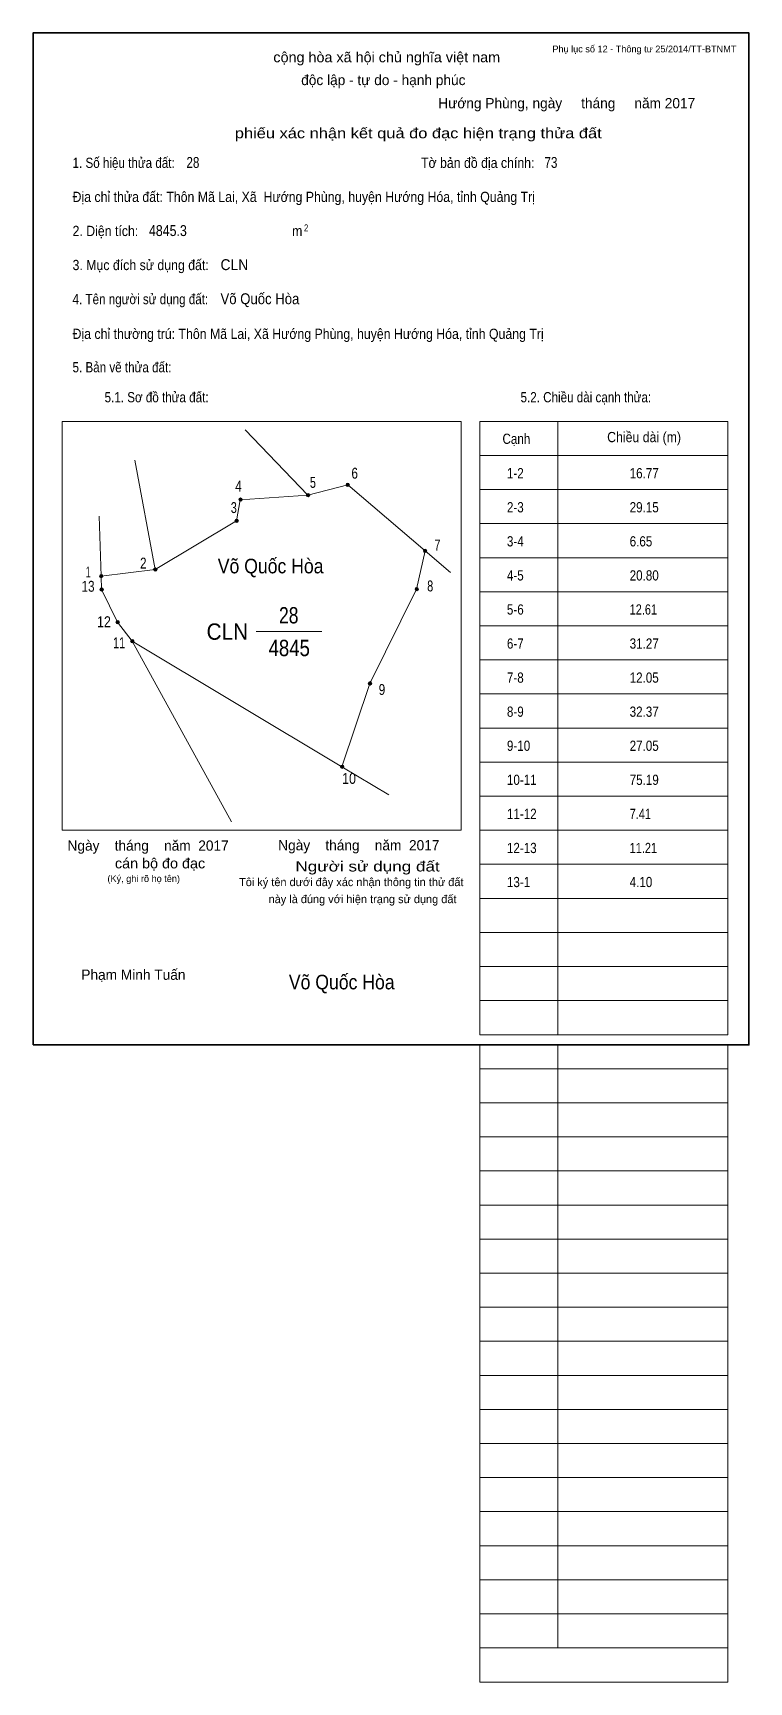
# Model space of a CAD drawing. Header units: centimetres. Extents: x 0 to 21, y -18.7 to 29.7.
import ezdxf
from ezdxf.enums import TextEntityAlignment as Align

# ---------------------------------------------------------------- set-up
doc = ezdxf.new("R2010")
doc.units = ezdxf.units.CM
doc.header["$LTSCALE"] = 0.12
for name, color, linetype in [('2', 7, 'Continuous'), ('30', 7, 'Continuous'), ('34', 7, 'Continuous')]:
    doc.layers.add(name, color=color, linetype=linetype)
for name, color, linetype, lineweight in [('32', 7, 'Continuous', 13), ('33', 7, 'Continuous', 13), ('6', 7, 'Continuous', 13), ('63', 7, 'Continuous', 13)]:
    doc.layers.add(name, color=color, linetype=linetype, lineweight=lineweight)

msp = doc.modelspace()

# ---------------------------------------------------------------- hatches: boundary and pattern name
at = {"layer": '32'}
for points in [[(9.2811, 16.4371, 1), (9.1811, 16.4371, 1)], [(6.137, 16.005, 1), (6.037, 16.005, 1)], [(8.1164, 16.1366, 1), (8.0164, 16.1366, 1)], [(6.0235, 15.3811, 1), (5.9235, 15.3811, 1)], [(11.5505, 14.5007, 1), (11.4505, 14.5007, 1)], [(2.0505, 13.7595, 1), (1.9505, 13.7595, 1)], [(3.6387, 13.9503, 1), (3.5387, 13.9503, 1)], [(2.0629, 13.3684, 1), (1.9629, 13.3684, 1)], [(11.3063, 13.3779, 1), (11.2063, 13.3779, 1)], [(2.5322, 12.4078, 1), (2.4322, 12.4078, 1)], [(2.9643, 11.8488, 1), (2.8643, 11.8488, 1)], [(9.9346, 10.6116, 1), (9.8346, 10.6116, 1)], [(9.118, 8.1638, 1), (9.018, 8.1638, 1)]]:
    msp.add_hatch(color=256, dxfattribs=at).paths.add_polyline_path(points)

# ---------------------------------------------------------------- linework, layer by layer
for centre in [(9.2311, 16.4371), (6.087, 16.005), (8.0664, 16.1366), (5.9735, 15.3811), (11.5005, 14.5007), (2.0005, 13.7595), (3.5887, 13.9503), (2.0129, 13.3684), (11.2563, 13.3779), (2.4822, 12.4078), (2.9143, 11.8488), (9.8846, 10.6116), (9.068, 8.1638)]:
    msp.add_circle(centre, 0.05, dxfattribs=at)
at = {"layer": '33'}
msp.add_line((6.55, 12.13), (8.47, 12.13), dxfattribs=at)
at = {"layer": '6'}
for p, q in [((8.06, 16.13), (6.22, 18.05)), ((8.06, 16.13), (6.08, 16)), ((1.94, 15.52), (2, 13.76))]:
    msp.add_line(p, q, dxfattribs=at)
for points in [[(2, 13.76), (3.58, 13.95), (2.99, 17.16)], [(3.58, 13.95), (5.97, 15.38), (6.08, 16)], [(8.06, 16.13), (9.23, 16.44), (11.5, 14.5), (12.25, 13.86)], [(11.5, 14.5), (11.25, 13.38), (9.88, 10.61), (9.06, 8.16)], [(2, 13.76), (2.01, 13.37), (2.48, 12.41), (2.91, 11.85), (5.82, 6.55)], [(10.44, 7.34), (9.06, 8.16), (2.91, 11.85)]]:
    msp.add_lwpolyline(points, dxfattribs=at)
at = {"layer": '63'}
for p, q in [((0.86, 18.3), (12.56, 18.3)), ((0.86, 6.3), (0.86, 18.3)), ((12.56, 6.3), (12.56, 18.3)), ((13.11, 18.3), (20.38, 18.3)), ((13.11, 0.3), (13.11, 18.3)), ((15.39, 0.3), (15.39, 18.3)), ((20.38, 0.3), (20.38, 18.3)), ((13.11, 17.3), (20.38, 17.3)), ((13.11, 16.3), (20.38, 16.3)), ((13.11, 15.3), (20.38, 15.3)), ((13.11, 14.3), (20.38, 14.3)), ((13.11, 13.3), (20.38, 13.3)), ((13.11, 12.3), (20.38, 12.3)), ((13.11, 11.3), (20.38, 11.3)), ((13.11, 10.3), (20.38, 10.3)), ((13.11, 9.3), (20.38, 9.3)), ((13.11, 8.3), (20.38, 8.3)), ((13.11, 7.3), (20.38, 7.3)), ((0.86, 6.3), (12.56, 6.3)), ((13.11, 6.3), (20.38, 6.3)), ((13.11, 5.3), (20.38, 5.3)), ((13.11, 4.3), (20.38, 4.3)), ((13.11, 3.3), (20.38, 3.3)), ((13.11, 2.3), (20.38, 2.3)), ((13.11, 1.3), (20.38, 1.3)), ((13.11, 0.3), (20.38, 0.3)), ((13.11, -18.7), (13.11, 0)), ((15.39, -17.7), (15.39, 0)), ((20.38, -18.7), (20.38, 0)), ((13.11, -0.7), (20.38, -0.7)), ((13.11, -0.7), (20.38, -0.7)), ((13.11, -1.7), (20.38, -1.7)), ((13.11, -2.7), (20.38, -2.7)), ((13.11, -3.7), (20.38, -3.7)), ((13.11, -4.7), (20.38, -4.7)), ((13.11, -5.7), (20.38, -5.7)), ((13.11, -6.7), (20.38, -6.7)), ((13.11, -7.7), (20.38, -7.7)), ((13.11, -8.7), (20.38, -8.7)), ((13.11, -9.7), (20.38, -9.7)), ((13.11, -10.7), (20.38, -10.7)), ((13.11, -11.7), (20.38, -11.7)), ((13.11, -12.7), (20.38, -12.7)), ((13.11, -13.7), (20.38, -13.7)), ((13.11, -14.7), (20.38, -14.7)), ((13.11, -15.7), (20.38, -15.7)), ((13.11, -16.7), (20.38, -16.7)), ((13.11, -17.7), (20.38, -17.7)), ((13.11, -18.7), (20.38, -18.7))]:
    msp.add_line(p, q, dxfattribs=at)
at = {"layer": '63', "lineweight": 35}
msp.add_lwpolyline([(0, 0), (0, 29.7), (21, 29.7), (21, 0)], close=True, dxfattribs=at)

# ---------------------------------------------------------------- texts
at = {"layer": '2', "width": 0.9}
for p in [(6.97, 13.84), (9.055, 1.63)]:
    msp.add_text('Võ Quốc Hòa', height=0.4292, dxfattribs=at).set_placement(p, align=Align.CENTER)
at = {"layer": '30'}
for s, width, p in [('1-2', 0.85, (13.9, 16.63)), ('16.77', 0.85, (17.5, 16.63)), ('2-3', 0.85, (13.9, 15.63)), ('29.15', 0.85, (17.5, 15.63)), ('3-4', 0.85, (13.9, 14.63)), ('6.65', 0.85, (17.5, 14.63)), ('4-5', 0.85, (13.9, 13.63)), ('20.80', 0.85, (17.5, 13.63)), ('5-6', 0.85, (13.9, 12.63)), ('12.61', 0.8, (17.5, 12.63)), ('6-7', 0.85, (13.9, 11.63)), ('31.27', 0.85, (17.5, 11.63)), ('7-8', 0.85, (13.9, 10.63)), ('12.05', 0.85, (17.5, 10.63)), ('8-9', 0.85, (13.9, 9.63)), ('32.37', 0.85, (17.5, 9.63)), ('9-10', 0.85, (13.9, 8.63)), ('27.05', 0.85, (17.5, 8.63)), ('10-11', 0.85, (13.9, 7.63)), ('75.19', 0.85, (17.5, 7.63)), ('11-12', 0.85, (13.9, 6.63)), ('7.41', 0.8, (17.5, 6.63)), ('12-13', 0.85, (13.9, 5.63)), ('11.21', 0.8, (17.5, 5.63)), ('13-1', 0.85, (13.9, 4.63)), ('4.10', 0.85, (17.5, 4.63))]:
    msp.add_text(s, height=0.3, dxfattribs=dict(at, width=width)).set_placement(p)
at = {"layer": '32'}
for s, width, p in [('6', 0.8, (9.435, 16.62)), ('4', 0.8, (6.025, 16.24)), ('5', 0.75, (8.21, 16.35)), ('3', 0.75, (5.89, 15.61)), ('7', 0.75, (11.86, 14.51)), ('1', 0.65, (1.62, 13.72)), ('2', 0.8, (3.235, 13.98)), ('13', 0.8, (1.615, 13.3)), ('8', 0.75, (11.65, 13.31)), ('12', 0.85, (2.08, 12.26)), ('11', 0.75, (2.525, 11.64)), ('9', 0.8, (10.235, 10.27)), ('10', 0.85, (9.27, 7.66))]:
    msp.add_text(s, height=0.32, dxfattribs=dict(at, width=width)).set_placement(p, align=Align.CENTER)
at = {"layer": '33'}
for s, width, p in [('28', 0.8, (7.5, 12.37)), ('4845', 0.85, (7.515, 11.41))]:
    msp.add_text(s, height=0.4799, dxfattribs=dict(at, width=width)).set_placement(p, align=Align.CENTER)
at = {"layer": '33', "width": 0.95}
msp.add_text('CLN', height=0.4799, dxfattribs=at).set_placement((6.31, 11.89), align=Align.RIGHT)
at = {"layer": '34'}
for s, width, p in [('28', 0.8, (4.5, 25.74)), ('73', 0.8, (15, 25.74)), ('4845.3', 0.85, (3.4, 23.74)), ('CLN', 0.95, (5.5, 22.74)), ('Võ Quốc Hòa', 0.9, (5.5, 21.74))]:
    msp.add_text(s, height=0.32, dxfattribs=dict(at, width=width)).set_placement(p)
at = {"layer": '63', "width": 1.05}
msp.add_text('cộng hòa xã hội chủ nghĩa việt nam', height=0.3, dxfattribs=at).set_placement((10.375, 28.84), align=Align.CENTER)
at = {"layer": '63'}
for s, height, p in [('Phụ lục số 12 - Thông tư 25/2014/TT-BTNMT', 0.2, (20.63, 29.13)), ('Ngày    tháng    năm  2017', 0.3, (5.74, 5.7)), ('Ngày    tháng    năm  2017', 0.3, (11.92, 5.71)), ('(Ký, ghi rõ họ tên)', 0.2, (4.31, 4.78))]:
    msp.add_text(s, height=height, dxfattribs=at).set_placement(p, align=Align.RIGHT)
for s, height, p in [('độc lập - tự do - hạnh phúc', 0.3, (10.275, 28.17)), ('Hướng Phùng, ngày     tháng     năm 2017', 0.3, (15.655, 27.49)), ('Tôi ký tên dưới đây xác nhận thông tin thử đất', 0.24, (9.335, 4.66)), ('này là đúng với hiện trạng sử dụng đất', 0.24, (9.665, 4.16)), ('Phạm Minh Tuấn', 0.3, (2.945, 1.91))]:
    msp.add_text(s, height=height, dxfattribs=at).set_placement(p, align=Align.CENTER)
for s, width, p in [('phiếu xác nhận kết quả đo đạc hiện trạng thửa đất', 1.2, (16.68, 26.61)), ('cán bộ đo đạc', 1.05, (5.05, 5.18)), ('Người sử dụng đất', 1.25, (11.93, 5.09))]:
    msp.add_text(s, height=0.3, dxfattribs=dict(at, width=width)).set_placement(p, align=Align.RIGHT)
for s, height, width, p in [('1. Số hiệu thửa đất:', 0.3, 0.85, (1.16, 25.74)), ('Tờ bản đồ địa chính:', 0.3, 0.9, (11.38, 25.74)), ('Địa chỉ thửa đất: Thôn Mã Lai, Xã  Hướng Phùng, huyện Hướng Hóa, tỉnh Quảng Trị', 0.3, 0.9, (1.16, 24.74)), ('2. Diện tích:', 0.3, 0.9, (1.16, 23.74)), ('m', 0.3, 0.9, (7.6, 23.74)), ('2', 0.2, 0.8, (7.95, 23.88)), ('3. Mục đích sử dụng đất:', 0.3, 0.9, (1.16, 22.74)), ('4. Tên người sử dụng đất:', 0.3, 0.85, (1.16, 21.74)), ('Địa chỉ thường trú: Thôn Mã Lai, Xã Hướng Phùng, huyện Hướng Hóa, tỉnh Quảng Trị', 0.3, 0.9, (1.16, 20.72)), ('5. Bản vẽ thửa đất:', 0.3, 0.85, (1.16, 19.74)), ('5.1. Sơ đồ thửa đất:', 0.3, 0.85, (2.1, 18.86)), ('5.2. Chiều dài cạnh thửa:', 0.3, 0.85, (14.3, 18.86)), ('Cạnh', 0.3, 0.85, (13.77, 17.64)), ('Chiều dài (m)', 0.3, 0.9, (16.84, 17.69))]:
    msp.add_text(s, height=height, dxfattribs=dict(at, width=width)).set_placement(p)

doc.saveas('drawing.dxf')
